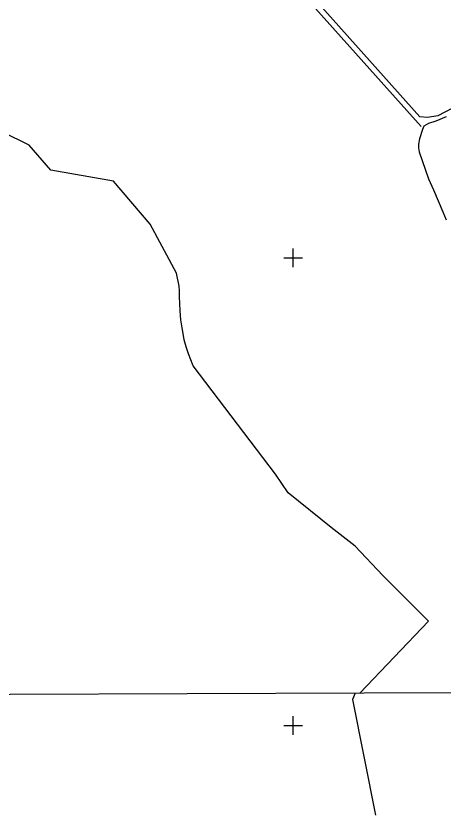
# Model space of a CAD drawing. Header units: millimetres. Extents: x 553705 to 560987, y 1303667 to 1309938.
# Drawn here: x 555432 to 556346, y 1305052 to 1306760 of the extents above; entities that cross this region are included whole.
import ezdxf

# ---------------------------------------------------------------- set-up
doc = ezdxf.new("R2010")
doc.units = ezdxf.units.MM
for name, color, linetype in [('2', 7, 'Continuous'), ('42', 7, 'Continuous'), ('43', 7, 'Continuous'), ('CVL_CUADCON_TIT', 1, 'Continuous')]:
    doc.layers.add(name, color=color, linetype=linetype)

# ---------------------------------------------------------------- blocks, each defined once
blk = doc.blocks.new('COORD')
at = {"layer": '42', "color": 2, "linetype": 'Continuous'}
for p, q in [((0, -2), (0, 2)), ((-2, 0), (2, 0))]:
    blk.add_line(p, q, dxfattribs=at)
blk = doc.blocks.new('COORD$')
at = {"layer": '42', "color": 2, "linetype": 'Continuous'}
blk.add_blockref('COORD', (0, 0), dxfattribs=at)

msp = doc.modelspace()

# ---------------------------------------------------------------- linework, layer by layer
at = {"layer": '2', "color": 1, "linetype": 'Continuous'}
for points in [[(556711.017, 1306744.212), (556332.238, 1306546.02), (556310.422, 1306542.289), (556293.9, 1306543.946), (555894.155, 1306992.654), (555864.416, 1307030.625), (555910.139, 1307204.387), (555796.05, 1307385.338), (555681.852, 1307406.88)], [(556297.314, 1306523.287), (555888.655, 1306980.643), (555853.749, 1307030.544), (555893.224, 1307190.253), (555793.388, 1307367.238), (555685.259, 1307392.391)], [(556165.726, 1305312.217), (556312.921, 1305466.423), (556215.443, 1305563.722), (556155.807, 1305626.421), (556104.969, 1305666.779), (556012.994, 1305740.692), (555986.036, 1305780.467), (555810.112, 1306012.132), (555805.192, 1306025.082), (555800.274, 1306037.777), (555795.339, 1306052.764), (555790.912, 1306067.754), (555788.782, 1306081.234), (555786.409, 1306093.185), (555783.997, 1306110.482), (555782.082, 1306129.312), (555781.203, 1306145.348), (555781.101, 1306159.353), (555780.755, 1306172.082), (555780.427, 1306182.266), (555774.127, 1306210.229), (555717.998, 1306314.463), (555640.113, 1306406.817), (555505.836, 1306430.243), (555459.985, 1306483.371), (555344.769, 1306540.046)], [(556156.048, 1305312.181), (556150.527, 1305298.964), (556199.246, 1305051.986)]]:
    msp.add_lwpolyline(points, dxfattribs=at)
at = {"layer": '43', "color": 1, "linetype": 'Continuous'}
msp.add_lwpolyline([(553889.178, 1309911.573), (560693.97, 1309937.04), (560711.708, 1305329.172), (553905.872, 1305303.788), (553889.178, 1309911.573)], dxfattribs=at)
at = {"layer": 'CVL_CUADCON_TIT', "color": 1, "lineweight": 30, "ltscale": 0.5, "flags": 128}
msp.add_lwpolyline([(556350.603, 1306544.267), (556327.992, 1306535.097), (556312.606, 1306530.157), (556302.646, 1306523.828), (556299.473, 1306517.01), (556293.633, 1306496.951), (556291.036, 1306485.678), (556291.036, 1306477.483), (556292.78, 1306469.014), (556312.817, 1306411.491), (556323.373, 1306387.815), (556343.301, 1306340.902), (556350.328, 1306324.226)], dxfattribs=at)

# ---------------------------------------------------------------- block references
at = {"layer": '42', "color": 1, "linetype": 'Continuous', "xscale": 10, "yscale": 10}
for p in [(556023.645, 1306243.022), (556023.645, 1305243.022)]:
    msp.add_blockref('COORD$', p, dxfattribs=at)

doc.saveas('drawing.dxf')
